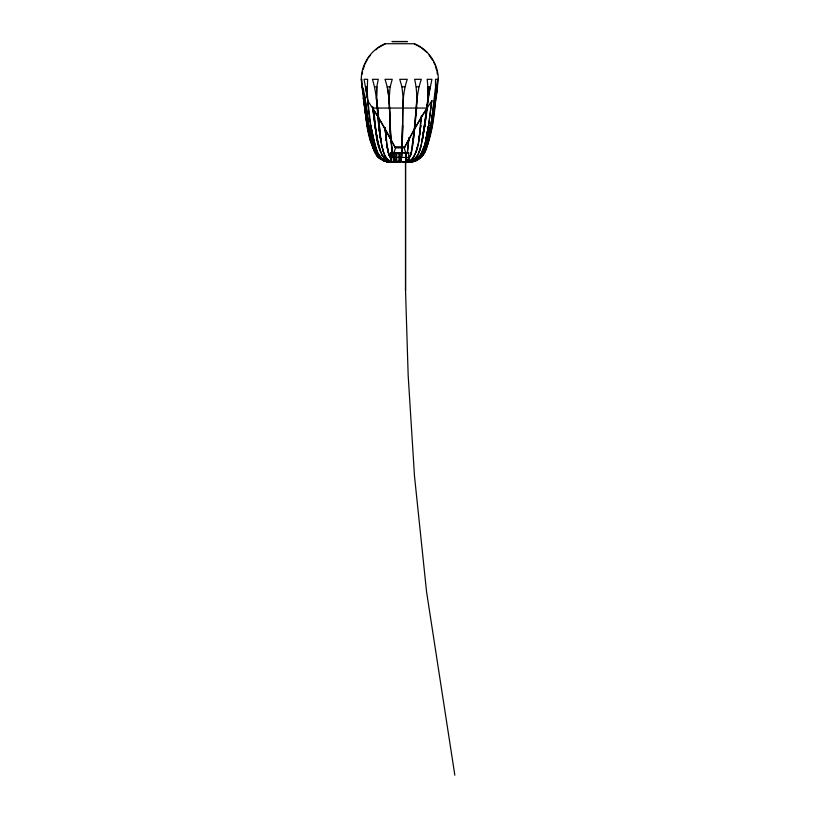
<?xml version="1.0" encoding="UTF-8"?>
<svg xmlns="http://www.w3.org/2000/svg" width="816" height="816" viewBox="0 0 816 816"><rect width="100%" height="100%" fill="white"/><g stroke="black" fill="none" stroke-linecap="round" stroke-linejoin="round"><path stroke-width="1.22" d="M394.067 162.037L394.067 161.323M394.067 153.49L394.067 152.776L394.036 162.037M399.034 162.037L399.004 161.323M405.542 290.792L405.542 161.956L405.542 290.792L408.163 375.299L414.446 475.361M437.447 84.323C434.428 108.11 434.183 133.753 422.953 155.417C419.281 159.997 413.345 162.588 407.49 161.884C410.203 162.027 413.029 161.894 415.558 160.568M408.796 140.678L408.938 138.139L407.49 152.317M408.796 138.373L407.357 152.378M417.109 97.92L418.985 86.833L421.291 79.315L414.64 79.315C419.863 101.378 414.314 124.287 412.549 146.523C411.662 151.98 410.805 158.437 405.868 161.823C400.911 162.425 409.703 161.486 409.071 158.426M416.884 97.92L414.885 125.419L411.264 152.317L410.438 155.417L407.225 160.568L405.613 161.803L403.859 161.884M435.581 86.833L430.93 125.419L427.706 140.729L430.94 125.429L436.478 86.822L435.56 86.822L435.479 79.315L438.396 79.315L432.235 125.45L427.105 146.523L432.235 125.45M414.967 125.45L413.294 140.719L417.119 97.93M401.237 160.568L400.544 161.864L401.9 155.417L403.114 97.92L401.951 86.833L399.769 79.315L407.286 79.315C400.381 98.981 403.889 120.309 402.257 140.729L402.563 125.419L401.696 155.417L400.544 161.884M421.525 115.444C418.669 130.111 421.617 149.093 410.417 160.568C398.606 164.047 410.662 161.843 412.988 158.406M421.678 115.423C419.822 129.795 420.23 145.483 412.916 158.426M390.16 86.822L389.181 97.93L390.925 140.719L393.567 158.426L396.107 161.823L397.321 161.956L395.944 161.772C390.558 156.407 392.486 147.441 390.762 140.689C388.508 120.289 391.813 99.001 385.019 79.315L392.251 79.315L390.15 86.833L387.345 86.822L388.936 97.92L390.915 140.729L389.926 125.419M361.284 79.315C361.294 64.066 370.974 49.582 385.06 43.727L414.538 43.738C428.635 49.582 438.314 64.066 438.325 79.315M362.304 74.113L362.549 71.645M436.162 97.92L437.57 86.822M407.48 161.956C425.36 161.874 425.656 137.945 428.737 125.429C426.493 135.497 425.575 146.319 420.332 155.417L424.075 146.523M412.345 146.523L413.141 140.678M418.771 140.689L420.821 125.429L418.639 140.719M411.835 161.803L418.934 158.416L422.005 155.417L425.972 146.523L430.909 125.45L437.662 79.315M401.013 160.568L400.768 161.945M422.198 140.719L424.85 125.45L427.961 97.92L428.114 86.822L430.032 86.822L422.219 140.729L428.135 97.93L431.929 79.315L427.145 79.315C430.042 101.765 424.993 124.491 420.883 146.523C419.638 151.929 417.537 157.6 412.508 160.568C395.087 165.311 419.036 160.477 417.69 155.417M422.096 140.689L424.82 125.429C421.25 137.017 423.32 160.456 406.521 161.884M425.748 140.729L428.624 125.45L431.807 100.429L428.614 125.45L425.728 140.719L428.737 125.429L425.789 140.678M427.686 140.719L430.93 125.419L425.87 146.523L421.841 155.417M430.94 125.429L425.85 146.523M415.966 152.368L417.394 146.523M410.417 155.417L411.254 152.317M363.263 69.268L364.344 65.698M418.904 152.317L420.689 146.523M393.924 152.939L395.546 147.88M427.043 146.523C425.503 155.285 416.599 162.945 408.296 161.956M364.711 64.515L367.628 59.038M422.066 152.317L417.802 158.416L410.989 161.772M424.759 152.317L419.883 158.406M431.827 100.715L421.138 117.28L404.481 147.431L414.538 128.744L427.043 108.059L372.657 108.059L385.121 128.744L395.138 147.431L378.4 117.28L367.771 100.715M408.836 158.406L405.868 161.843L404.093 161.945M368.22 57.946L370.576 55.07M390.986 161.956C384.713 162.486 377.553 158.457 374.656 152.378M375.819 49.827L377.737 48.256M415.038 158.406L409.724 161.843M414.446 160.568L417.802 158.426M417.782 158.406L411.009 161.803M415.599 160.568L419.077 158.426M415.344 160.568L418.914 158.406M378.695 47.461L385.264 43.952M387.019 161.843L391.313 161.956M403.461 161.833L402.186 161.945L403.624 161.782M416.242 160.568L412.478 161.823L408.551 161.956M412.386 161.803L416.099 160.568M375.921 152.317C378.92 158.171 385.101 162.721 391.476 161.884M384.377 158.426L389.905 161.823L393.159 161.864L389.905 161.833L387.1 160.568L381.929 155.417M383.296 160.568C393.302 163.812 377.063 159.059 376.696 155.417M389.885 161.823L393.139 161.884M392.292 41.504L407.317 41.504M392.088 41.596L407.51 41.596M362.141 86.833L361.845 79.315L361.162 79.315L362.161 86.822C366.853 110.303 363.752 138.934 379.654 158.406M374.564 86.822L376.808 86.822L378.287 79.315L372.453 79.315C379.175 101.102 376.604 124.471 382.061 146.523C383.296 152.408 385.213 159.63 391.598 161.803C394.924 162.109 394.475 161.762 391.69 161.823C385.274 159.671 383.357 152.408 382.051 146.523M401.951 86.822L404.899 86.822M416.344 86.822L418.975 86.822M395.76 146.962L404.206 146.962M394.801 147.421L404.838 147.421M395.423 147.88L404.206 147.88L405.715 152.939M390.895 152.765L400.075 152.765L400.075 161.996L390.895 161.996L390.895 152.765L390.946 161.996M403.726 152.765L408.734 152.765L408.683 161.996M390.986 152.939L408.643 152.939M394.036 153.49L399.034 153.49L399.004 152.776L398.953 161.996M390.986 157.366L408.643 157.417M394.036 161.323L399.034 161.323M390.986 161.843L408.643 161.843M403.726 161.996L408.734 161.996M392.037 161.945C383.224 162.659 376.972 154.418 375.411 146.523L377.42 152.317L381.725 158.426L388.518 161.823L392.037 161.945L387.559 161.833L383.979 160.568L380.48 158.426L375.768 152.378L371.892 140.729L368.659 125.429L364.599 94.217M391.588 161.782L394.118 161.884M397.137 161.884L394.679 160.568L392.751 155.417M397.321 161.945L395.923 161.803L393.567 158.426M383.398 160.568L387.131 161.803M387.712 161.803L380.654 158.416M389.069 160.568L391.69 161.823M414.344 43.952L420.903 47.461M380.501 158.426L384.02 160.568M381.725 158.426L385.121 160.568M384.591 158.406L390.13 161.803C371.739 151.96 377.777 123.369 372.586 106.682L377.441 140.729L381.949 155.417M421.862 48.256L426.666 52.193M429.022 55.07L432.562 60.139M377.777 155.417L373.728 146.523L368.659 125.429M433.724 62.322L434.897 64.515M390.803 158.406C385.917 149.083 386.947 137.873 385.07 127.775C386.815 137.884 385.703 149.104 390.568 158.426M372.484 146.523L374.768 152.317C366.088 131.621 365.18 108.773 361.957 86.822M373.616 146.523L375.788 152.368M373.708 140.678L370.76 125.419L367.496 97.92L366.996 86.822L365.66 86.822L367.353 97.92L364.089 79.315L367.639 79.315C366.374 103.805 369.719 128.999 377.441 152.317M380.735 152.317C376.054 137.975 374.524 122.849 372.851 107.926L374.86 125.419L378.787 146.523M435.254 65.698L436.703 70.451M373.748 146.523L368.669 125.419L363.314 88.057M375.431 146.523L370.75 125.429M388.997 155.417L387.131 146.523M383.571 152.368C378.695 134.64 378.032 116.137 376.349 97.92M367.21 125.419L370.597 140.678M392.884 155.417L391.558 146.523M370.597 140.719L367.282 125.45L363.324 97.93L367.282 125.45L370.576 140.729M371.892 140.729L368.669 125.419L364.874 97.92M387.325 146.523L388.406 152.317M374.86 125.419L377.461 140.719M454.838 775.2L426.584 591.988L414.416 475.361M380.878 140.729L376.553 97.92L376.808 86.822L376.543 97.93L380.888 140.719L378.716 125.419L380.776 140.678M385.07 127.775L386.539 140.678M437.06 71.645L437.305 74.113M406.297 152.765L406.256 161.996M405.95 152.765L405.909 161.996M399.554 152.765L399.565 161.996M396.239 152.765L396.239 161.996M396.209 152.765L396.209 161.996M393.679 152.765L393.72 161.996M393.332 152.765L393.373 161.996M408.785 138.179L408.643 140.719L408.785 138.179M386.386 140.719L384.979 127.796L386.376 140.729M396.576 161.996L396.576 152.765L396.535 161.996"/></g></svg>
